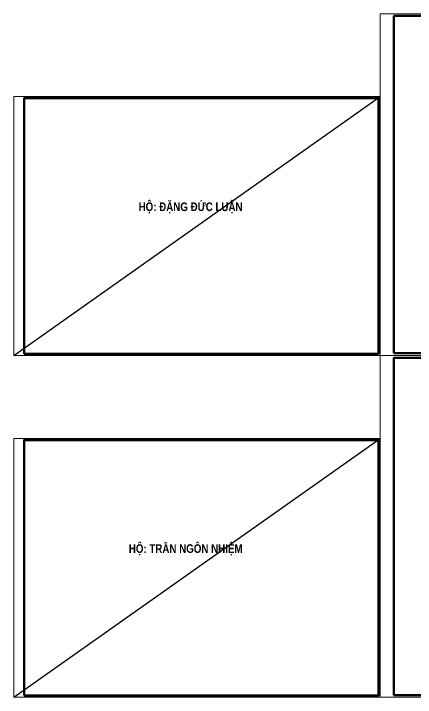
# Model space of a CAD drawing. Header units: millimetres. Extents: x 480521 to 6014615, y -961280 to 187869.
# Drawn here: x 676683 to 704305, y -80694 to -33649 of the extents above; entities that cross this region are included whole.
import ezdxf
from ezdxf.enums import TextEntityAlignment as Align

# ---------------------------------------------------------------- set-up
doc = ezdxf.new("R2010")
doc.units = ezdxf.units.MM
doc.header["$LTSCALE"] = 600
doc.header["$MEASUREMENT"] = 0
doc.layers.get('0').update_dxf_attribs({"lineweight": 0})
doc.layers.get('Defpoints').update_dxf_attribs({"lineweight": 0})
doc.layers.add('0-Text', color=31, linetype='Continuous')
doc.layers.add('KCS_Plotter', color=11, linetype='Continuous', plot=False)
for name, color, linetype, lineweight in [('Khungten_LCDI', 7, 'Continuous', 25), ('LC Net thay', 7, 'Continuous', 25), ('LC Text1', 3, 'Continuous', 20)]:
    doc.layers.add(name, color=color, linetype=linetype, lineweight=lineweight)
doc.styles.add('Khungten', font='VHAVAN.TTF', dxfattribs={"width": 0.9, "height": 5000})
doc.styles.add('LC 1', font='VHAVANB.TTF')
doc.styles.add('LC3', font='VHARIALB.TTF', dxfattribs={"width": 0.8})
doc.styles.add('Title', font='VHBLACK.TTF')

# ---------------------------------------------------------------- blocks, each defined once
blk = doc.blocks.new('lcdi fix')
at = {"layer": 'Defpoints', "lineweight": 0}
blk.add_lwpolyline([(-1200, -14850), (-1200, 14850), (40800, 14850), (40800, -14850)], close=True, dxfattribs=at)
at = {"layer": 'Khungten_LCDI', "color": 5, "lineweight": 60}
blk.add_lwpolyline([(0, -14650), (0, 14650), (40600, 14650), (40600, -14650)], close=True, dxfattribs=at)
at = {"color": 7, "style": 'Khungten', "width": 0.8}
for tag, p in [('REVISION', (39499, -10746)), ('NGAYHT', (39546, -11609))]:
    blk.add_attdef(tag, text='', height=200, dxfattribs=at).set_placement(p, align=Align.CENTER)
at = {"layer": 'LC Text1', "color": 3, "style": 'LC 1', "width": 1.834006}
for tag, p, p2 in [('TENBANVE1', (36913, -8886), (40339, -8886)), ('TENBANVE2', (36913, -9562), (40339, -9562))]:
    blk.add_attdef(tag, text='', height=250, dxfattribs=at).set_placement(p, p2, align=Align.FIT)
at = {"layer": 'LC Text1', "style": 'Title', "width": 0.7}
blk.add_attdef('SOBANVE', text='', height=250, dxfattribs=at).set_placement((39562, -13896), align=Align.CENTER)

msp = doc.modelspace()

# ---------------------------------------------------------------- linework, layer by layer
at = {"layer": 'Defpoints', "lineweight": 0}
for points in [[(676682.545, -57171.895), (676682.545, -39351.895), (701882.545, -39351.895), (701882.545, -57171.895)], [(676682.545, -80694.296), (676682.545, -62874.295), (701882.545, -62874.295), (701882.545, -80694.296)]]:
    msp.add_lwpolyline(points, close=True, dxfattribs=at)
at = {"layer": 'KCS_Plotter'}
for p, q in [((676682.545, -57171.895), (701882.545, -39351.895)), ((676682.545, -80694.296), (701882.545, -62874.295))]:
    msp.add_line(p, q, dxfattribs=at)
at = {"layer": 'Khungten_LCDI', "color": 5, "lineweight": 60}
for points in [[(677402.545, -57051.895), (677402.545, -39471.895), (701762.545, -39471.895), (701762.545, -57051.895)], [(677402.545, -80574.296), (677402.545, -62994.295), (701762.545, -62994.295), (701762.545, -80574.296)]]:
    msp.add_lwpolyline(points, close=True, dxfattribs=at)

# ---------------------------------------------------------------- block references
at = {"layer": 'LC Net thay', "xscale": 0.7920000205415982, "yscale": 0.7920000205415982, "zscale": 0.7920000205415982}
for p in [(702832.945, -45410.695), (702832.945, -68933.095)]:
    msp.add_blockref('lcdi fix', p, dxfattribs=at)

# ---------------------------------------------------------------- texts
at = {"layer": '0-Text', "style": 'LC3', "width": 0.8}
for s, p in [('hé: §ÆNG §øC LUËN', (692422.724, -47236.526)), ('hé: TRÇN NG¤N NHIÖM', (692422.724, -70758.927))]:
    msp.add_text(s, height=600.00002, dxfattribs=at).set_placement(p, align=Align.RIGHT)

doc.saveas('drawing.dxf')
